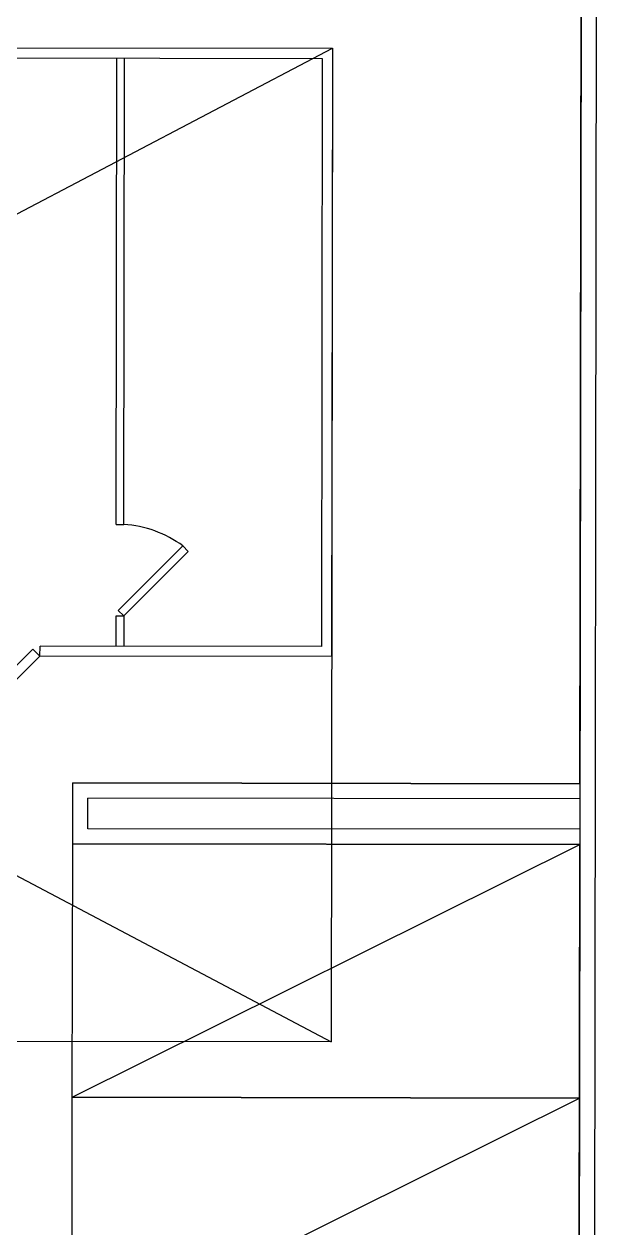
# Model space of a CAD drawing. Header units: inches. Extents: x 12 to 407, y 13 to 268.
# Drawn here: x 75.77 to 81.5, y 220.08 to 231.95 of the extents above; entities that cross this region are included whole.
import ezdxf

# ---------------------------------------------------------------- set-up
doc = ezdxf.new("R2010")
doc.units = ezdxf.units.IN
doc.header["$MEASUREMENT"] = 0
for name, color, linetype in [('SITE_20200109$0$AA-CON', 2, 'Continuous'), ('SITE_20200109$0$AA-ETC', 4, 'Continuous'), ('SITE_20200109$0$AA-HACTH', 5, 'Continuous'), ('SITE_20200109$0$AA-WIN', 4, 'Continuous'), ('SITE_20200109$0$ELE7', 7, 'Continuous'), ('SITE_20200109$0$주차', 4, 'Continuous'), ('SITE_20200109$0$출력안됨', 155, 'Continuous'), ('사업부지', 7, 'Continuous')]:
    doc.layers.add(name, color=color, linetype=linetype)

msp = doc.modelspace()

# ---------------------------------------------------------------- linework, layer by layer
at = {"layer": 'SITE_20200109$0$AA-CON', "color": 8}
for p, q in [((70.808, 231.726, -109.407), (78.808, 231.715, -109.407)), ((78.808, 231.715, -109.407), (78.799, 225.715, -109.407)), ((70.908, 231.626, -109.407), (78.708, 231.615, -109.407)), ((78.708, 231.615, -109.407), (78.7, 225.815, -109.407)), ((75.924, 225.719, -109.407), (75.925, 225.819, -109.407)), ((78.7, 225.815, -109.407), (75.925, 225.819, -109.407)), ((78.799, 225.715, -109.407), (75.924, 225.719, -109.407))]:
    msp.add_line(p, q, dxfattribs=at)
at = {"layer": 'SITE_20200109$0$AA-ETC', "color": 8}
for p, q in [((76.676, 227.018, -109.407), (76.683, 231.618, -109.407)), ((76.751, 227.018, -109.407), (76.758, 231.618, -109.407)), ((76.676, 227.018, -109.407), (76.751, 227.018, -109.407)), ((76.697, 226.171, -109.407), (77.334, 226.807, -109.407)), ((77.334, 226.807, -109.407), (77.387, 226.753, -109.407)), ((77.387, 226.753, -109.407), (76.75, 226.118, -109.407)), ((76.675, 225.818, -109.407), (76.675, 226.118, -109.407)), ((76.675, 226.118, -109.407), (76.75, 226.118, -109.407)), ((76.75, 226.118, -109.407), (76.697, 226.171, -109.407)), ((76.75, 226.118, -109.407), (76.75, 225.818, -109.407))]:
    msp.add_line(p, q, dxfattribs=at)
at = {"layer": 'SITE_20200109$0$AA-HACTH', "color": 8}
for p, q in [((81.248, 224.462, -109.407), (81.259, 232.562, -109.407)), ((76.247, 223.869, -109.407), (76.248, 224.469, -109.407)), ((76.248, 224.469, -109.407), (81.248, 224.462, -109.407)), ((81.247, 223.862, -109.407), (76.247, 223.869, -109.407)), ((81.209, 196.362, -109.407), (81.247, 223.862, -109.407))]:
    msp.add_line(p, q, dxfattribs=at)
at = {"layer": 'SITE_20200109$0$AA-WIN', "color": 8}
for p, q in [((75.217, 225.154, -109.407), (75.854, 225.79, -109.407)), ((75.924, 225.719, -109.407), (75.287, 225.084, -109.407)), ((75.854, 225.79, -109.407), (75.924, 225.719, -109.407))]:
    msp.add_line(p, q, dxfattribs=at)
msp.add_ellipse((76.688, 225.935, -109.407), major_axis=(1.085, 0.002), ratio=0.999998, start_param=0.931221, end_param=1.51108, dxfattribs=at)
at = {"layer": 'SITE_20200109$0$ELE7', "color": 8}
for p, q in [((81.409, 232.712, -109.407), (81.359, 196.212, -109.407)), ((81.259, 232.562, -109.407), (81.209, 196.362, -109.407)), ((76.247, 223.869, -109.407), (76.248, 224.469, -109.407)), ((81.248, 224.462, -109.407), (76.248, 224.469, -109.407)), ((81.247, 224.312, -109.407), (76.397, 224.318, -109.407)), ((76.397, 224.018, -109.407), (76.397, 224.318, -109.407)), ((81.247, 224.012, -109.407), (76.397, 224.018, -109.407)), ((81.247, 223.862, -109.407), (76.247, 223.869, -109.407))]:
    msp.add_line(p, q, dxfattribs=at)
at = {"layer": 'SITE_20200109$0$주차', "color": 8}
for p, q in [((76.243, 221.369, -109.407), (76.247, 223.869, -109.407)), ((76.243, 221.369, -109.407), (81.247, 223.862, -109.407)), ((76.247, 223.869, -109.407), (81.247, 223.862, -109.407)), ((81.247, 223.862, -109.407), (81.243, 221.362, -109.407)), ((76.24, 218.869, -109.407), (76.243, 221.369, -109.407)), ((76.24, 218.869, -109.407), (81.243, 221.362, -109.407)), ((81.243, 221.362, -109.407), (76.243, 221.369, -109.407)), ((76.243, 221.369, -109.407), (81.243, 221.362, -109.407)), ((81.243, 221.362, -109.407), (81.24, 218.862, -109.407))]:
    msp.add_line(p, q, dxfattribs=at)
at = {"layer": 'SITE_20200109$0$출력안됨', "color": 8}
for p, q in [((60.194, 221.941, -109.407), (78.808, 231.715, -109.407)), ((60.208, 231.741, -109.407), (78.794, 221.915, -109.407)), ((60.208, 231.741, -109.407), (78.808, 231.715, -109.407)), ((78.808, 231.715, -109.407), (78.794, 221.915, -109.407)), ((78.794, 221.915, -109.407), (60.194, 221.941, -109.407))]:
    msp.add_line(p, q, dxfattribs=at)
at = {"layer": '사업부지', "color": 8, "linetype": 'Continuous', "ltscale": 10, "const_width": 0.2, "elevation": -109.407, "flags": 128}
msp.add_lwpolyline([(79.936, 237.103, -0.413685), (94.909, 222.103), (94.909, 202.419, -0.414362), (82.903, 190.419), (83.258, 190.424), (82.909, 190.424)], format="xyb", dxfattribs=at)

doc.saveas('drawing.dxf')
